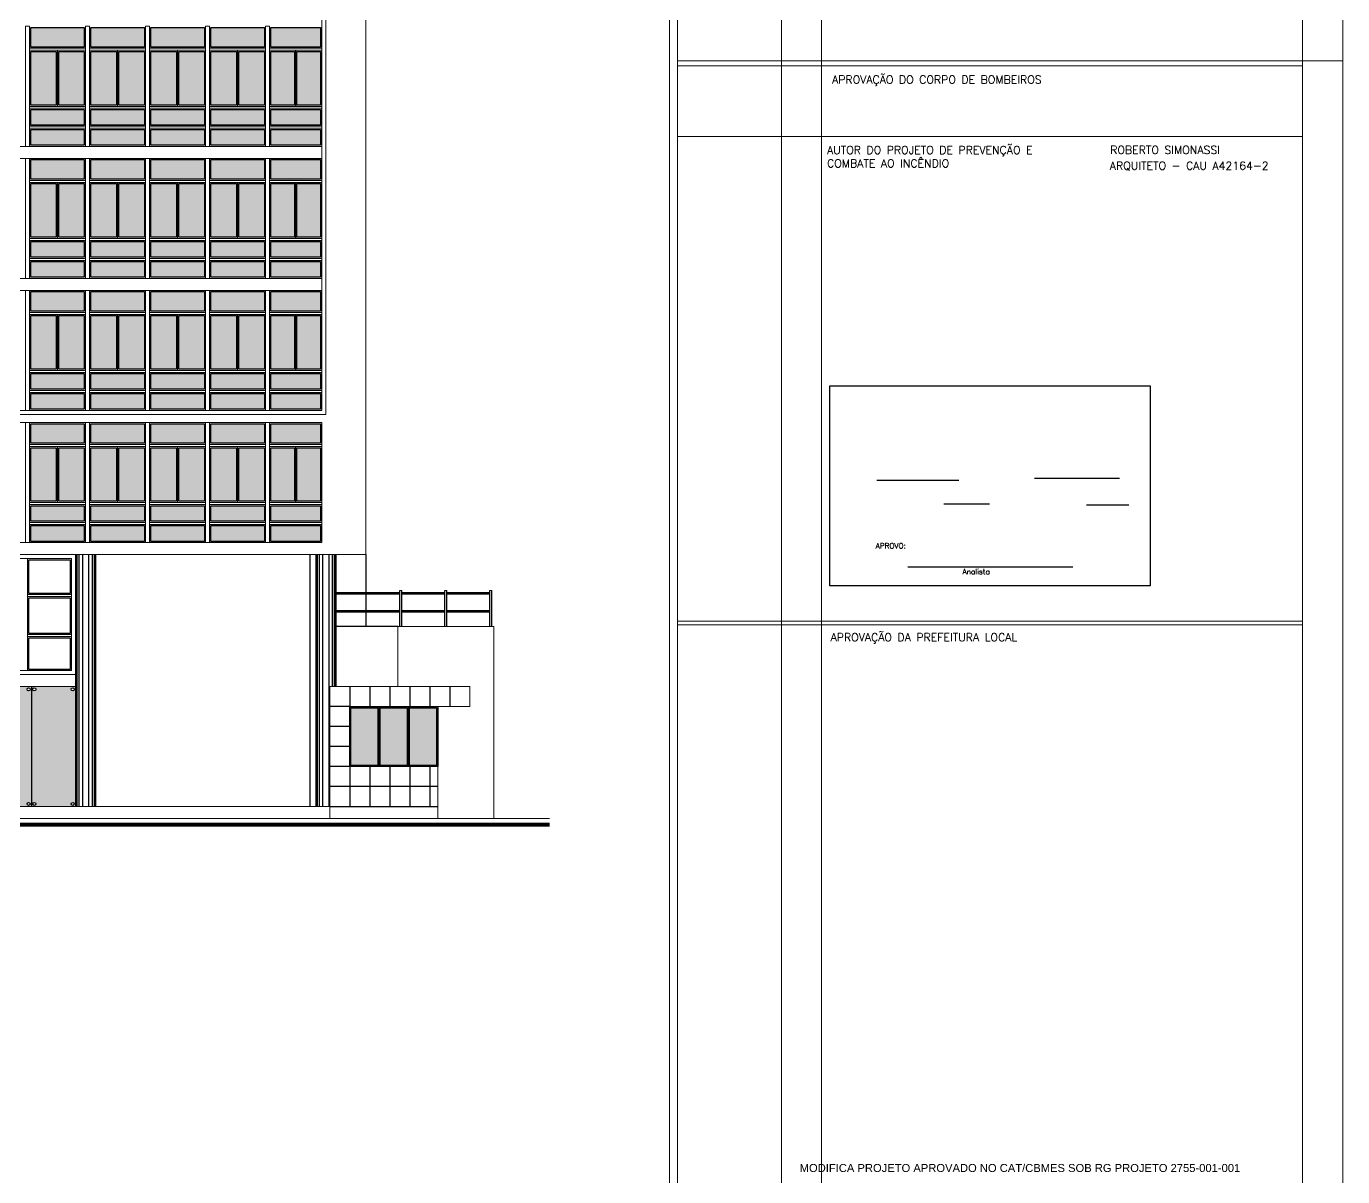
# Model space of a CAD drawing. Header units: millimetres. Extents: x 521 to 1055, y 261 to 520.
# Drawn here: x 884.47 to 917.36, y 289.44 to 318.18 of the extents above; entities that cross this region are included whole.
import ezdxf

# ---------------------------------------------------------------- set-up
doc = ezdxf.new("R2010")
doc.units = ezdxf.units.MM
doc.linetypes.add('CONTINU', pattern=[0])
doc.layers.add('0.1', color=8, linetype='Continuous', lineweight=13)
doc.layers.add('ppci', color=8, linetype='Continuous')
doc.styles.add('ROMANS', font='romans')
doc.styles.add('STYLE1', font='sanss___.ttf')
doc.styles.add('tEXTO', font='romans.shx', dxfattribs={"height": 1})

msp = doc.modelspace()

# ---------------------------------------------------------------- hatches: boundary and pattern name
at = {"layer": '0.1', "linetype": 'CONTINU', "lineweight": -2}
h = msp.add_hatch(color=9, dxfattribs=at)
h.paths.add_polyline_path([(885.91903, 318.15219), (884.57903, 318.15219), (884.57903, 317.6623), (885.91903, 317.6623)])
h.paths.add_polyline_path([(887.41903, 318.15219), (886.07903, 318.15219), (886.07903, 317.6623), (887.41903, 317.6623)])
h.paths.add_polyline_path([(888.91903, 318.15219), (887.57903, 318.15219), (887.57903, 317.6623), (888.91903, 317.6623)])
h.paths.add_polyline_path([(890.41903, 318.15219), (889.07903, 318.15219), (889.07903, 317.6623), (890.41903, 317.6623)])
h.paths.add_polyline_path([(891.81903, 318.15219), (890.57903, 318.15219), (890.57903, 317.6623), (891.81903, 317.6623)])
h.paths.add_polyline_path([(891.81903, 317.55238), (891.22903, 317.55238), (891.22903, 316.21219), (891.81903, 316.21219)])
h.paths.add_polyline_path([(891.16903, 317.55238), (890.57903, 317.55238), (890.57903, 316.21219), (891.16903, 316.21219)])
h.paths.add_polyline_path([(890.41903, 317.55238), (889.77903, 317.55238), (889.77903, 316.21219), (890.41903, 316.21219)])
h.paths.add_polyline_path([(889.71903, 317.55238), (889.07903, 317.55238), (889.07903, 316.21219), (889.71903, 316.21219)])
h.paths.add_polyline_path([(888.91903, 317.55238), (888.27903, 317.55238), (888.27903, 316.21219), (888.91903, 316.21219)])
h.paths.add_polyline_path([(888.21903, 317.55238), (887.57903, 317.55238), (887.57903, 316.21219), (888.21903, 316.21219)])
h.paths.add_polyline_path([(887.41903, 317.55238), (886.77903, 317.55238), (886.77903, 316.21219), (887.41903, 316.21219)])
h.paths.add_polyline_path([(886.71903, 317.55238), (886.07903, 317.55238), (886.07903, 316.21219), (886.71903, 316.21219)])
h.paths.add_polyline_path([(885.91903, 317.55238), (885.27903, 317.55238), (885.27903, 316.21219), (885.91903, 316.21219)])
h.paths.add_polyline_path([(885.21903, 317.55238), (884.57903, 317.55238), (884.57903, 316.21219), (885.21903, 316.21219)])
h.paths.add_polyline_path([(885.91903, 316.10277), (884.57903, 316.10277), (884.57903, 315.71414), (885.91903, 315.71414)])
h.paths.add_polyline_path([(885.91903, 315.60414), (884.57903, 315.60414), (884.57903, 315.21219), (885.91903, 315.21219)])
h.paths.add_polyline_path([(887.41903, 315.60414), (886.07903, 315.60414), (886.07903, 315.21219), (887.41903, 315.21219)])
h.paths.add_polyline_path([(887.41903, 316.10277), (886.07903, 316.10277), (886.07903, 315.71414), (887.41903, 315.71414)])
h.paths.add_polyline_path([(888.91903, 316.10277), (887.57903, 316.10277), (887.57903, 315.71414), (888.91903, 315.71414)])
h.paths.add_polyline_path([(888.91903, 315.60414), (887.57903, 315.60414), (887.57903, 315.21219), (888.91903, 315.21219)])
h.paths.add_polyline_path([(890.41903, 315.60414), (889.07903, 315.60414), (889.07903, 315.21219), (890.41903, 315.21219)])
h.paths.add_polyline_path([(890.41903, 316.10277), (889.07903, 316.10277), (889.07903, 315.71414), (890.41903, 315.71414)])
h.paths.add_polyline_path([(891.81903, 316.10277), (890.57903, 316.10277), (890.57903, 315.71414), (891.81903, 315.71414)])
h.paths.add_polyline_path([(891.81903, 315.60414), (890.57903, 315.60414), (890.57903, 315.21219), (891.81903, 315.21219)])
h = msp.add_hatch(color=9, dxfattribs=at)
h.paths.add_polyline_path([(885.91903, 314.85219), (884.57903, 314.85219), (884.57903, 314.3623), (885.91903, 314.3623)])
h.paths.add_polyline_path([(887.41903, 314.85219), (886.07903, 314.85219), (886.07903, 314.3623), (887.41903, 314.3623)])
h.paths.add_polyline_path([(888.91903, 314.85219), (887.57903, 314.85219), (887.57903, 314.3623), (888.91903, 314.3623)])
h.paths.add_polyline_path([(890.41903, 314.85219), (889.07903, 314.85219), (889.07903, 314.3623), (890.41903, 314.3623)])
h.paths.add_polyline_path([(891.81903, 314.85219), (890.57903, 314.85219), (890.57903, 314.3623), (891.81903, 314.3623)])
h.paths.add_polyline_path([(891.81903, 314.25238), (891.22903, 314.25238), (891.22903, 312.91219), (891.81903, 312.91219)])
h.paths.add_polyline_path([(891.16903, 314.25238), (890.57903, 314.25238), (890.57903, 312.91219), (891.16903, 312.91219)])
h.paths.add_polyline_path([(890.41903, 314.25238), (889.77903, 314.25238), (889.77903, 312.91219), (890.41903, 312.91219)])
h.paths.add_polyline_path([(889.71903, 314.25238), (889.07903, 314.25238), (889.07903, 312.91219), (889.71903, 312.91219)])
h.paths.add_polyline_path([(888.91903, 314.25238), (888.27903, 314.25238), (888.27903, 312.91219), (888.91903, 312.91219)])
h.paths.add_polyline_path([(888.21903, 314.25238), (887.57903, 314.25238), (887.57903, 312.91219), (888.21903, 312.91219)])
h.paths.add_polyline_path([(887.41903, 314.25238), (886.77903, 314.25238), (886.77903, 312.91219), (887.41903, 312.91219)])
h.paths.add_polyline_path([(886.71903, 314.25238), (886.07903, 314.25238), (886.07903, 312.91219), (886.71903, 312.91219)])
h.paths.add_polyline_path([(885.91903, 314.25238), (885.27903, 314.25238), (885.27903, 312.91219), (885.91903, 312.91219)])
h.paths.add_polyline_path([(885.21903, 314.25238), (884.57903, 314.25238), (884.57903, 312.91219), (885.21903, 312.91219)])
h.paths.add_polyline_path([(885.91903, 312.80277), (884.57903, 312.80277), (884.57903, 312.41414), (885.91903, 312.41414)])
h.paths.add_polyline_path([(885.91903, 312.30414), (884.57903, 312.30414), (884.57903, 311.91219), (885.91903, 311.91219)])
h.paths.add_polyline_path([(887.41903, 312.30414), (886.07903, 312.30414), (886.07903, 311.91219), (887.41903, 311.91219)])
h.paths.add_polyline_path([(887.41903, 312.80277), (886.07903, 312.80277), (886.07903, 312.41414), (887.41903, 312.41414)])
h.paths.add_polyline_path([(888.91903, 312.80277), (887.57903, 312.80277), (887.57903, 312.41414), (888.91903, 312.41414)])
h.paths.add_polyline_path([(888.91903, 312.30414), (887.57903, 312.30414), (887.57903, 311.91219), (888.91903, 311.91219)])
h.paths.add_polyline_path([(890.41903, 312.30414), (889.07903, 312.30414), (889.07903, 311.91219), (890.41903, 311.91219)])
h.paths.add_polyline_path([(890.41903, 312.80277), (889.07903, 312.80277), (889.07903, 312.41414), (890.41903, 312.41414)])
h.paths.add_polyline_path([(891.81903, 312.80277), (890.57903, 312.80277), (890.57903, 312.41414), (891.81903, 312.41414)])
h.paths.add_polyline_path([(891.81903, 312.30414), (890.57903, 312.30414), (890.57903, 311.91219), (891.81903, 311.91219)])
h = msp.add_hatch(color=9, dxfattribs=at)
h.paths.add_polyline_path([(885.91903, 311.55219), (884.57903, 311.55219), (884.57903, 311.0623), (885.91903, 311.0623)])
h.paths.add_polyline_path([(887.41903, 311.55219), (886.07903, 311.55219), (886.07903, 311.0623), (887.41903, 311.0623)])
h.paths.add_polyline_path([(888.91903, 311.55219), (887.57903, 311.55219), (887.57903, 311.0623), (888.91903, 311.0623)])
h.paths.add_polyline_path([(890.41903, 311.55219), (889.07903, 311.55219), (889.07903, 311.0623), (890.41903, 311.0623)])
h.paths.add_polyline_path([(891.81903, 311.55219), (890.57903, 311.55219), (890.57903, 311.0623), (891.81903, 311.0623)])
h.paths.add_polyline_path([(891.81903, 310.95238), (891.22903, 310.95238), (891.22903, 309.61219), (891.81903, 309.61219)])
h.paths.add_polyline_path([(891.16903, 310.95238), (890.57903, 310.95238), (890.57903, 309.61219), (891.16903, 309.61219)])
h.paths.add_polyline_path([(890.41903, 310.95238), (889.77903, 310.95238), (889.77903, 309.61219), (890.41903, 309.61219)])
h.paths.add_polyline_path([(889.71903, 310.95238), (889.07903, 310.95238), (889.07903, 309.61219), (889.71903, 309.61219)])
h.paths.add_polyline_path([(888.91903, 310.95238), (888.27903, 310.95238), (888.27903, 309.61219), (888.91903, 309.61219)])
h.paths.add_polyline_path([(888.21903, 310.95238), (887.57903, 310.95238), (887.57903, 309.61219), (888.21903, 309.61219)])
h.paths.add_polyline_path([(887.41903, 310.95238), (886.77903, 310.95238), (886.77903, 309.61219), (887.41903, 309.61219)])
h.paths.add_polyline_path([(886.71903, 310.95238), (886.07903, 310.95238), (886.07903, 309.61219), (886.71903, 309.61219)])
h.paths.add_polyline_path([(885.91903, 310.95238), (885.27903, 310.95238), (885.27903, 309.61219), (885.91903, 309.61219)])
h.paths.add_polyline_path([(885.21903, 310.95238), (884.57903, 310.95238), (884.57903, 309.61219), (885.21903, 309.61219)])
h.paths.add_polyline_path([(885.91903, 309.50277), (884.57903, 309.50277), (884.57903, 309.11414), (885.91903, 309.11414)])
h.paths.add_polyline_path([(885.91903, 309.00414), (884.57903, 309.00414), (884.57903, 308.61219), (885.91903, 308.61219)])
h.paths.add_polyline_path([(887.41903, 309.00414), (886.07903, 309.00414), (886.07903, 308.61219), (887.41903, 308.61219)])
h.paths.add_polyline_path([(887.41903, 309.50277), (886.07903, 309.50277), (886.07903, 309.11414), (887.41903, 309.11414)])
h.paths.add_polyline_path([(888.91903, 309.50277), (887.57903, 309.50277), (887.57903, 309.11414), (888.91903, 309.11414)])
h.paths.add_polyline_path([(888.91903, 309.00414), (887.57903, 309.00414), (887.57903, 308.61219), (888.91903, 308.61219)])
h.paths.add_polyline_path([(890.41903, 309.00414), (889.07903, 309.00414), (889.07903, 308.61219), (890.41903, 308.61219)])
h.paths.add_polyline_path([(890.41903, 309.50277), (889.07903, 309.50277), (889.07903, 309.11414), (890.41903, 309.11414)])
h.paths.add_polyline_path([(891.81903, 309.50277), (890.57903, 309.50277), (890.57903, 309.11414), (891.81903, 309.11414)])
h.paths.add_polyline_path([(891.81903, 309.00414), (890.57903, 309.00414), (890.57903, 308.61219), (891.81903, 308.61219)])
h = msp.add_hatch(color=9, dxfattribs=at)
h.paths.add_polyline_path([(885.91903, 308.25219), (884.57903, 308.25219), (884.57903, 307.7623), (885.91903, 307.7623)])
h.paths.add_polyline_path([(887.41903, 308.25219), (886.07903, 308.25219), (886.07903, 307.7623), (887.41903, 307.7623)])
h.paths.add_polyline_path([(888.91903, 308.25219), (887.57903, 308.25219), (887.57903, 307.7623), (888.91903, 307.7623)])
h.paths.add_polyline_path([(890.41903, 308.25219), (889.07903, 308.25219), (889.07903, 307.7623), (890.41903, 307.7623)])
h.paths.add_polyline_path([(891.81903, 308.25219), (890.57903, 308.25219), (890.57903, 307.7623), (891.81903, 307.7623)])
h.paths.add_polyline_path([(891.81903, 307.65238), (891.22903, 307.65238), (891.22903, 306.31219), (891.81903, 306.31219)])
h.paths.add_polyline_path([(891.16903, 307.65238), (890.57903, 307.65238), (890.57903, 306.31219), (891.16903, 306.31219)])
h.paths.add_polyline_path([(890.41903, 307.65238), (889.77903, 307.65238), (889.77903, 306.31219), (890.41903, 306.31219)])
h.paths.add_polyline_path([(889.71903, 307.65238), (889.07903, 307.65238), (889.07903, 306.31219), (889.71903, 306.31219)])
h.paths.add_polyline_path([(888.91903, 307.65238), (888.27903, 307.65238), (888.27903, 306.31219), (888.91903, 306.31219)])
h.paths.add_polyline_path([(888.21903, 307.65238), (887.57903, 307.65238), (887.57903, 306.31219), (888.21903, 306.31219)])
h.paths.add_polyline_path([(887.41903, 307.65238), (886.77903, 307.65238), (886.77903, 306.31219), (887.41903, 306.31219)])
h.paths.add_polyline_path([(886.71903, 307.65238), (886.07903, 307.65238), (886.07903, 306.31219), (886.71903, 306.31219)])
h.paths.add_polyline_path([(885.91903, 307.65238), (885.27903, 307.65238), (885.27903, 306.31219), (885.91903, 306.31219)])
h.paths.add_polyline_path([(885.21903, 307.65238), (884.57903, 307.65238), (884.57903, 306.31219), (885.21903, 306.31219)])
h.paths.add_polyline_path([(885.91903, 306.20277), (884.57903, 306.20277), (884.57903, 305.81414), (885.91903, 305.81414)])
h.paths.add_polyline_path([(885.91903, 305.70414), (884.57903, 305.70414), (884.57903, 305.31219), (885.91903, 305.31219)])
h.paths.add_polyline_path([(887.41903, 305.70414), (886.07903, 305.70414), (886.07903, 305.31219), (887.41903, 305.31219)])
h.paths.add_polyline_path([(887.41903, 306.20277), (886.07903, 306.20277), (886.07903, 305.81414), (887.41903, 305.81414)])
h.paths.add_polyline_path([(888.91903, 306.20277), (887.57903, 306.20277), (887.57903, 305.81414), (888.91903, 305.81414)])
h.paths.add_polyline_path([(888.91903, 305.70414), (887.57903, 305.70414), (887.57903, 305.31219), (888.91903, 305.31219)])
h.paths.add_polyline_path([(890.41903, 305.70414), (889.07903, 305.70414), (889.07903, 305.31219), (890.41903, 305.31219)])
h.paths.add_polyline_path([(890.41903, 306.20277), (889.07903, 306.20277), (889.07903, 305.81414), (890.41903, 305.81414)])
h.paths.add_polyline_path([(891.81903, 306.20277), (890.57903, 306.20277), (890.57903, 305.81414), (891.81903, 305.81414)])
h.paths.add_polyline_path([(891.81903, 305.70414), (890.57903, 305.70414), (890.57903, 305.31219), (891.81903, 305.31219)])
h = msp.add_hatch(color=9, dxfattribs=at)
h.paths.add_polyline_path([(869.29908, 301.68219), (868.19908, 301.68219), (868.19908, 301.08219), (869.29908, 301.08219)])
h.paths.add_polyline_path([(869.19138, 301.61478, -1), (869.26546, 301.61478, -1)], flags=16)
h.paths.add_polyline_path([(869.26546, 301.15404, -1), (869.19138, 301.15404, -1)], flags=16)
h.paths.add_polyline_path([(868.23269, 301.61478, -1), (868.30678, 301.61478, -1)], flags=16)
h.paths.add_polyline_path([(868.30678, 301.15404, -1), (868.23269, 301.15404, -1)], flags=16)
h.paths.add_polyline_path([(869.29908, 301.08219), (868.19908, 301.08219), (868.19908, 298.68219), (869.29908, 298.68219)])
h.paths.add_polyline_path([(870.39908, 301.68219), (869.29908, 301.68219), (869.29908, 301.08219), (869.29908, 298.68219), (870.39908, 298.68219)])
h.paths.add_polyline_path([(870.29138, 301.61478, -1), (870.36546, 301.61478, -1)], flags=16)
h.paths.add_polyline_path([(869.33269, 301.61478, -1), (869.40678, 301.61478, -1)], flags=16)
h.paths.add_polyline_path([(870.36546, 298.74959, -1), (870.29138, 298.74959, -1)], flags=16)
h.paths.add_polyline_path([(869.40678, 298.74959, -1), (869.33269, 298.74959, -1)], flags=16)
h.paths.add_polyline_path([(871.49908, 301.68219), (870.39908, 301.68219), (870.39908, 298.68219), (871.49908, 298.68219)])
h.paths.add_polyline_path([(870.43269, 301.61478, -1), (870.50678, 301.61478, -1)], flags=16)
h.paths.add_polyline_path([(871.39138, 301.61478, -1), (871.46546, 301.61478, -1)], flags=16)
h.paths.add_polyline_path([(870.50678, 298.74959, -1), (870.43269, 298.74959, -1)], flags=16)
h.paths.add_polyline_path([(871.46546, 298.74959, -1), (871.39138, 298.74959, -1)], flags=16)
h.paths.add_polyline_path([(872.59908, 301.68219), (871.49908, 301.68219), (871.49908, 298.68219), (872.59908, 298.68219)])
h.paths.add_polyline_path([(871.53269, 301.61478, -1), (871.60678, 301.61478, -1)], flags=16)
h.paths.add_polyline_path([(872.49138, 301.61478, -1), (872.56546, 301.61478, -1)], flags=16)
h.paths.add_polyline_path([(871.60678, 298.74959, -1), (871.53269, 298.74959, -1)], flags=16)
h.paths.add_polyline_path([(872.56546, 298.74959, -1), (872.49138, 298.74959, -1)], flags=16)
h.paths.add_polyline_path([(873.69908, 301.68219), (872.59908, 301.68219), (872.59908, 298.68219), (873.69908, 298.68219)])
h.paths.add_polyline_path([(872.63269, 301.61478, -1), (872.70678, 301.61478, -1)], flags=16)
h.paths.add_polyline_path([(873.60262, 301.61478, -1), (873.6767, 301.61478, -1)], flags=16)
h.paths.add_polyline_path([(872.70678, 298.74959, -1), (872.63269, 298.74959, -1)], flags=16)
h.paths.add_polyline_path([(873.6767, 298.74959, -1), (873.60262, 298.74959, -1)], flags=16)
h.paths.add_polyline_path([(875.29908, 301.68219), (874.19908, 301.68219), (874.19908, 298.68219), (875.29908, 298.68219)])
h.paths.add_polyline_path([(875.19138, 301.61478, -1), (875.26546, 301.61478, -1)], flags=16)
h.paths.add_polyline_path([(874.23269, 301.61478, -1), (874.30678, 301.61478, -1)], flags=16)
h.paths.add_polyline_path([(875.26546, 298.74959, -1), (875.19138, 298.74959, -1)], flags=16)
h.paths.add_polyline_path([(874.30678, 298.74959, -1), (874.23269, 298.74959, -1)], flags=16)
h.paths.add_polyline_path([(876.39908, 301.68219), (875.29908, 301.68219), (875.29908, 298.68219), (876.39908, 298.68219)])
h.paths.add_polyline_path([(875.33269, 301.61478, -1), (875.40678, 301.61478, -1)], flags=16)
h.paths.add_polyline_path([(876.29138, 301.61478, -1), (876.36546, 301.61478, -1)], flags=16)
h.paths.add_polyline_path([(875.40678, 298.74959, -1), (875.33269, 298.74959, -1)], flags=16)
h.paths.add_polyline_path([(876.36546, 298.74959, -1), (876.29138, 298.74959, -1)], flags=16)
h.paths.add_polyline_path([(877.49908, 301.68219), (876.39908, 301.68219), (876.39908, 298.68219), (877.49908, 298.68219)])
h.paths.add_polyline_path([(877.39138, 301.61478, -1), (877.46546, 301.61478, -1)], flags=16)
h.paths.add_polyline_path([(876.43269, 301.61478, -1), (876.50678, 301.61478, -1)], flags=16)
h.paths.add_polyline_path([(877.46546, 298.74959, -1), (877.39138, 298.74959, -1)], flags=16)
h.paths.add_polyline_path([(876.50678, 298.74959, -1), (876.43269, 298.74959, -1)], flags=16)
h.paths.add_polyline_path([(878.59908, 301.68219), (877.49908, 301.68219), (877.49908, 298.68219), (878.59908, 298.68219)])
h.paths.add_polyline_path([(877.53269, 301.61478, -1), (877.60678, 301.61478, -1)], flags=16)
h.paths.add_polyline_path([(878.49138, 301.61478, -1), (878.56546, 301.61478, -1)], flags=16)
h.paths.add_polyline_path([(877.60678, 298.74959, -1), (877.53269, 298.74959, -1)], flags=16)
h.paths.add_polyline_path([(878.56546, 298.74959, -1), (878.49138, 298.74959, -1)], flags=16)
h.paths.add_polyline_path([(879.69908, 301.68219), (878.59908, 301.68219), (878.59908, 298.68219), (879.69908, 298.68219)])
h.paths.add_polyline_path([(878.63269, 301.61478, -1), (878.70678, 301.61478, -1)], flags=16)
h.paths.add_polyline_path([(879.60262, 301.61478, -1), (879.6767, 301.61478, -1)], flags=16)
h.paths.add_polyline_path([(878.70678, 298.74959, -1), (878.63269, 298.74959, -1)], flags=16)
h.paths.add_polyline_path([(879.6767, 298.74959, -1), (879.60262, 298.74959, -1)], flags=16)
h.paths.add_polyline_path([(881.29908, 301.68219), (880.19908, 301.68219), (880.19908, 298.68219), (881.29908, 298.68219)])
h.paths.add_polyline_path([(881.19138, 301.61478, -1), (881.26546, 301.61478, -1)], flags=16)
h.paths.add_polyline_path([(880.23269, 301.61478, -1), (880.30678, 301.61478, -1)], flags=16)
h.paths.add_polyline_path([(881.26546, 298.74959, -1), (881.19138, 298.74959, -1)], flags=16)
h.paths.add_polyline_path([(880.30678, 298.74959, -1), (880.23269, 298.74959, -1)], flags=16)
h.paths.add_polyline_path([(882.39908, 301.68219), (881.29908, 301.68219), (881.29908, 298.68219), (882.39908, 298.68219)])
h.paths.add_polyline_path([(881.33269, 301.61478, -1), (881.40678, 301.61478, -1)], flags=16)
h.paths.add_polyline_path([(882.29138, 301.61478, -1), (882.36546, 301.61478, -1)], flags=16)
h.paths.add_polyline_path([(881.40678, 298.74959, -1), (881.33269, 298.74959, -1)], flags=16)
h.paths.add_polyline_path([(882.36546, 298.74959, -1), (882.29138, 298.74959, -1)], flags=16)
h.paths.add_polyline_path([(883.49908, 301.68219), (882.39908, 301.68219), (882.39908, 301.08219), (883.49908, 301.08219)])
h.paths.add_polyline_path([(882.50678, 301.15404, -1), (882.43269, 301.15404, -1)], flags=16)
h.paths.add_polyline_path([(882.43269, 301.61478, -1), (882.50678, 301.61478, -1)], flags=16)
h.paths.add_polyline_path([(883.46546, 301.15404, -1), (883.39138, 301.15404, -1)], flags=16)
h.paths.add_polyline_path([(883.39138, 301.61478, -1), (883.46546, 301.61478, -1)], flags=16)
h.paths.add_polyline_path([(883.49908, 301.08219), (882.39908, 301.08219), (882.39908, 298.68219), (883.49908, 298.68219)])
h.paths.add_polyline_path([(884.59908, 301.68219), (883.49908, 301.68219), (883.49908, 301.08219), (883.49908, 298.68219), (884.59908, 298.68219)])
h.paths.add_polyline_path([(884.49138, 301.61478, -1), (884.56546, 301.61478, -1)], flags=16)
h.paths.add_polyline_path([(883.53269, 301.61478, -1), (883.60678, 301.61478, -1)], flags=16)
h.paths.add_polyline_path([(884.56546, 298.74959, -1), (884.49138, 298.74959, -1)], flags=16)
h.paths.add_polyline_path([(883.60678, 298.74959, -1), (883.53269, 298.74959, -1)], flags=16)
h.paths.add_polyline_path([(885.69908, 301.68219), (884.59908, 301.68219), (884.59908, 298.68219), (885.69908, 298.68219)])
h.paths.add_polyline_path([(884.63269, 301.61478, -1), (884.70678, 301.61478, -1)], flags=16)
h.paths.add_polyline_path([(885.59138, 301.61478, -1), (885.66546, 301.61478, -1)], flags=16)
h.paths.add_polyline_path([(884.70678, 298.74959, -1), (884.63269, 298.74959, -1)], flags=16)
h.paths.add_polyline_path([(885.66546, 298.74959, -1), (885.59138, 298.74959, -1)], flags=16)
h = msp.add_hatch(color=9, dxfattribs=at)
h.paths.add_polyline_path([(893.25233, 301.15219), (892.57903, 301.15219), (892.57903, 299.71219), (893.25233, 299.71219)])
h.paths.add_polyline_path([(893.98563, 301.15219), (893.31233, 301.15219), (893.31233, 299.71219), (893.98563, 299.71219)])
h.paths.add_polyline_path([(894.71893, 301.15219), (894.04563, 301.15219), (894.04563, 299.71219), (894.71893, 299.71219)])

# ---------------------------------------------------------------- linework, layer by layer
at = {"layer": '0.1', "color": 8}
for p, q in [((900.73668, 345.32093), (900.73668, 261.32093)), ((903.33668, 344.32093), (903.33668, 268.32093)), ((904.33668, 344.32093), (904.33668, 268.32093)), ((891.84903, 331.58219), (891.84903, 308.58219)), ((891.94903, 331.68219), (891.94903, 308.48219)), ((900.73668, 317.32093), (916.35668, 317.32093)), ((900.73668, 317.19331), (916.35668, 317.19331)), ((916.35668, 317.32093), (917.35668, 317.32093)), ((916.35668, 317.32093), (917.35668, 317.32093)), ((900.73668, 315.43093), (916.35668, 315.43093)), ((891.84903, 315.18219), (844.04903, 315.18219)), ((891.84903, 314.88219), (844.04903, 314.88219)), ((891.84903, 311.88219), (844.04903, 311.88219)), ((891.84903, 311.58219), (844.04903, 311.58219)), ((891.94903, 308.48219), (843.94903, 308.48219)), ((891.84903, 308.58219), (844.04903, 308.58219)), ((891.84903, 308.28219), (844.04903, 308.28219)), ((891.84903, 308.28219), (891.84903, 305.28219)), ((891.84903, 305.28219), (863.54903, 305.28219)), ((885.59908, 304.88219), (880.29908, 304.88219)), ((884.49908, 304.88219), (884.49908, 302.08219)), ((885.59908, 304.88219), (885.59908, 302.08219)), ((885.59908, 303.98219), (884.49908, 303.98219)), ((885.59908, 303.93219), (884.49908, 303.93219)), ((893.79903, 304.08219), (893.84903, 304.08219)), ((894.92403, 304.08219), (894.97403, 304.08219)), ((896.09903, 304.08219), (896.04903, 304.08219)), ((900.73668, 303.32093), (916.35668, 303.32093)), ((900.73668, 303.2295), (916.35668, 303.2295)), ((885.59908, 302.98219), (884.49908, 302.98219)), ((885.59908, 302.93219), (884.49908, 302.93219)), ((896.14903, 303.18219), (893.74903, 303.18219)), ((893.74903, 303.18219), (893.74903, 301.68219)), ((896.14903, 298.38219), (896.14903, 303.18219)), ((885.69908, 301.98219), (880.19908, 301.98219)), ((885.59908, 302.08219), (880.29908, 302.08219)), ((885.69908, 301.68219), (880.19908, 301.68219))]:
    msp.add_line(p, q, dxfattribs=at)
at = {"layer": '0.1', "color": 254}
for p, q in [((892.94903, 332.88219), (892.94903, 304.98219)), ((892.94903, 304.98219), (863.54903, 304.98219))]:
    msp.add_line(p, q, dxfattribs=at)
at = {"layer": '0.1', "color": 8, "linetype": 'CONTINU'}
for p, q in [((885.94903, 317.6323), (884.54903, 317.6323)), ((885.94903, 317.58238), (884.54903, 317.58238)), ((885.24903, 317.58238), (885.24903, 316.18219)), ((887.44903, 317.6323), (886.04903, 317.6323)), ((887.44903, 317.58238), (886.04903, 317.58238)), ((886.74903, 317.58238), (886.74903, 316.18219)), ((888.94903, 317.6323), (887.54903, 317.6323)), ((888.94903, 317.58238), (887.54903, 317.58238)), ((888.24903, 317.58238), (888.24903, 316.18219)), ((890.44903, 317.6323), (889.04903, 317.6323)), ((890.44903, 317.58238), (889.04903, 317.58238)), ((889.74903, 317.58238), (889.74903, 316.18219)), ((891.84903, 317.6323), (890.54903, 317.6323)), ((891.84903, 317.58238), (890.54903, 317.58238)), ((885.94903, 316.18219), (884.54903, 316.18219)), ((885.94903, 316.13277), (884.54903, 316.13277)), ((887.44903, 316.18219), (886.04903, 316.18219)), ((887.44903, 316.13277), (886.04903, 316.13277)), ((888.94903, 316.18219), (887.54903, 316.18219)), ((888.94903, 316.13277), (887.54903, 316.13277)), ((890.44903, 316.18219), (889.04903, 316.18219)), ((890.44903, 316.13277), (889.04903, 316.13277)), ((891.84903, 316.18219), (890.54903, 316.18219)), ((891.84903, 316.13277), (890.54903, 316.13277)), ((885.94903, 315.68414), (884.54903, 315.68414)), ((885.94903, 315.63414), (884.54903, 315.63414)), ((887.44903, 315.68414), (886.04903, 315.68414)), ((887.44903, 315.63414), (886.04903, 315.63414)), ((888.94903, 315.68414), (887.54903, 315.68414)), ((888.94903, 315.63414), (887.54903, 315.63414)), ((890.44903, 315.68414), (889.04903, 315.68414)), ((890.44903, 315.63414), (889.04903, 315.63414)), ((891.84903, 315.68414), (890.54903, 315.68414)), ((891.84903, 315.63414), (890.54903, 315.63414)), ((885.94903, 314.3323), (884.54903, 314.3323)), ((885.94903, 314.28238), (884.54903, 314.28238)), ((885.24903, 314.28238), (885.24903, 312.88219)), ((887.44903, 314.3323), (886.04903, 314.3323)), ((887.44903, 314.28238), (886.04903, 314.28238)), ((886.74903, 314.28238), (886.74903, 312.88219)), ((888.94903, 314.3323), (887.54903, 314.3323)), ((888.94903, 314.28238), (887.54903, 314.28238)), ((888.24903, 314.28238), (888.24903, 312.88219)), ((890.44903, 314.3323), (889.04903, 314.3323)), ((890.44903, 314.28238), (889.04903, 314.28238)), ((889.74903, 314.28238), (889.74903, 312.88219)), ((891.84903, 314.3323), (890.54903, 314.3323)), ((891.84903, 314.28238), (890.54903, 314.28238)), ((885.94903, 312.88219), (884.54903, 312.88219)), ((885.94903, 312.83277), (884.54903, 312.83277)), ((887.44903, 312.88219), (886.04903, 312.88219)), ((887.44903, 312.83277), (886.04903, 312.83277)), ((888.94903, 312.88219), (887.54903, 312.88219)), ((888.94903, 312.83277), (887.54903, 312.83277)), ((890.44903, 312.88219), (889.04903, 312.88219)), ((890.44903, 312.83277), (889.04903, 312.83277)), ((891.84903, 312.88219), (890.54903, 312.88219)), ((891.84903, 312.83277), (890.54903, 312.83277)), ((885.94903, 312.38414), (884.54903, 312.38414)), ((885.94903, 312.33414), (884.54903, 312.33414)), ((887.44903, 312.38414), (886.04903, 312.38414)), ((887.44903, 312.33414), (886.04903, 312.33414)), ((888.94903, 312.38414), (887.54903, 312.38414)), ((888.94903, 312.33414), (887.54903, 312.33414)), ((890.44903, 312.38414), (889.04903, 312.38414)), ((890.44903, 312.33414), (889.04903, 312.33414)), ((891.84903, 312.38414), (890.54903, 312.38414)), ((891.84903, 312.33414), (890.54903, 312.33414)), ((885.94903, 311.0323), (884.54903, 311.0323)), ((885.94903, 310.98238), (884.54903, 310.98238)), ((885.24903, 310.98238), (885.24903, 309.58219)), ((887.44903, 311.0323), (886.04903, 311.0323)), ((887.44903, 310.98238), (886.04903, 310.98238)), ((886.74903, 310.98238), (886.74903, 309.58219)), ((888.94903, 311.0323), (887.54903, 311.0323)), ((888.94903, 310.98238), (887.54903, 310.98238)), ((888.24903, 310.98238), (888.24903, 309.58219)), ((890.44903, 311.0323), (889.04903, 311.0323)), ((890.44903, 310.98238), (889.04903, 310.98238)), ((889.74903, 310.98238), (889.74903, 309.58219)), ((891.84903, 311.0323), (890.54903, 311.0323)), ((891.84903, 310.98238), (890.54903, 310.98238)), ((885.94903, 309.58219), (884.54903, 309.58219)), ((885.94903, 309.53277), (884.54903, 309.53277)), ((887.44903, 309.58219), (886.04903, 309.58219)), ((887.44903, 309.53277), (886.04903, 309.53277)), ((888.94903, 309.58219), (887.54903, 309.58219)), ((888.94903, 309.53277), (887.54903, 309.53277)), ((890.44903, 309.58219), (889.04903, 309.58219)), ((890.44903, 309.53277), (889.04903, 309.53277)), ((891.84903, 309.58219), (890.54903, 309.58219)), ((891.84903, 309.53277), (890.54903, 309.53277)), ((885.94903, 309.08414), (884.54903, 309.08414)), ((885.94903, 309.03414), (884.54903, 309.03414)), ((887.44903, 309.08414), (886.04903, 309.08414)), ((887.44903, 309.03414), (886.04903, 309.03414)), ((888.94903, 309.08414), (887.54903, 309.08414)), ((888.94903, 309.03414), (887.54903, 309.03414)), ((890.44903, 309.08414), (889.04903, 309.08414)), ((890.44903, 309.03414), (889.04903, 309.03414)), ((891.84903, 309.08414), (890.54903, 309.08414)), ((891.84903, 309.03414), (890.54903, 309.03414)), ((885.94903, 307.7323), (884.54903, 307.7323)), ((885.94903, 307.68238), (884.54903, 307.68238)), ((885.24903, 307.68238), (885.24903, 306.28219)), ((887.44903, 307.7323), (886.04903, 307.7323)), ((887.44903, 307.68238), (886.04903, 307.68238)), ((886.74903, 307.68238), (886.74903, 306.28219)), ((888.94903, 307.7323), (887.54903, 307.7323)), ((888.94903, 307.68238), (887.54903, 307.68238)), ((888.24903, 307.68238), (888.24903, 306.28219)), ((890.44903, 307.7323), (889.04903, 307.7323)), ((890.44903, 307.68238), (889.04903, 307.68238)), ((889.74903, 307.68238), (889.74903, 306.28219)), ((891.84903, 307.7323), (890.54903, 307.7323)), ((891.84903, 307.68238), (890.54903, 307.68238)), ((885.94903, 306.28219), (884.54903, 306.28219)), ((885.94903, 306.23277), (884.54903, 306.23277)), ((887.44903, 306.28219), (886.04903, 306.28219)), ((887.44903, 306.23277), (886.04903, 306.23277)), ((888.94903, 306.28219), (887.54903, 306.28219)), ((888.94903, 306.23277), (887.54903, 306.23277)), ((890.44903, 306.28219), (889.04903, 306.28219)), ((890.44903, 306.23277), (889.04903, 306.23277)), ((891.84903, 306.28219), (890.54903, 306.28219)), ((891.84903, 306.23277), (890.54903, 306.23277)), ((885.94903, 305.78414), (884.54903, 305.78414)), ((885.94903, 305.73414), (884.54903, 305.73414)), ((887.44903, 305.78414), (886.04903, 305.78414)), ((887.44903, 305.73414), (886.04903, 305.73414)), ((888.94903, 305.78414), (887.54903, 305.78414)), ((888.94903, 305.73414), (887.54903, 305.73414)), ((890.44903, 305.78414), (889.04903, 305.78414)), ((890.44903, 305.73414), (889.04903, 305.73414)), ((891.84903, 305.78414), (890.54903, 305.78414)), ((891.84903, 305.73414), (890.54903, 305.73414))]:
    msp.add_line(p, q, dxfattribs=at)
at = {"layer": '0.1', "color": 8, "linetype": 'CONTINU', "lineweight": -2}
for p, q in [((891.19903, 317.58238), (891.19903, 316.18219)), ((891.19903, 314.28238), (891.19903, 312.88219)), ((891.19903, 310.98238), (891.19903, 309.58219)), ((891.19903, 307.68238), (891.19903, 306.28219)), ((885.69908, 304.98219), (885.69908, 298.68219)), ((885.71032, 304.98219), (885.71032, 298.68219)), ((885.73467, 304.98219), (885.73467, 298.68219)), ((885.78524, 304.98219), (885.78524, 298.68219)), ((885.8714, 304.98219), (885.8714, 298.68219)), ((886.02675, 304.98219), (886.02675, 298.68219)), ((886.11292, 304.98219), (886.11292, 298.68219)), ((886.16349, 304.98219), (886.16349, 298.68219)), ((886.18784, 304.98219), (886.18784, 298.68219)), ((886.19908, 304.98219), (886.19908, 298.68219)), ((891.54903, 304.98219), (891.54903, 298.68219)), ((891.69903, 304.98219), (891.69903, 298.68219)), ((891.71027, 304.98219), (891.71027, 298.68219)), ((891.73462, 304.98219), (891.73462, 298.68219)), ((891.78519, 304.98219), (891.78519, 298.68219)), ((891.87136, 304.98219), (891.87136, 298.68219)), ((892.02671, 304.98219), (892.02671, 298.68219)), ((892.11287, 304.98219), (892.11287, 301.68219)), ((892.16344, 304.98219), (892.16344, 301.68219)), ((892.18779, 304.98219), (892.18779, 301.68219)), ((892.19903, 304.98219), (892.19903, 301.68219)), ((892.94903, 304.98219), (892.94903, 304.03219)), ((892.19903, 304.03219), (893.79903, 304.03219)), ((892.19903, 304.00219), (893.79903, 304.00219)), ((892.94903, 304.00219), (892.94903, 303.58219)), ((893.79903, 303.18219), (893.79903, 304.08219)), ((893.84903, 303.18219), (893.84903, 304.08219)), ((893.84903, 304.03219), (894.92403, 304.03219)), ((893.84903, 304.00219), (894.92403, 304.00219)), ((894.92403, 303.18219), (894.92403, 304.08219)), ((894.97403, 303.18219), (894.97403, 304.08219)), ((894.97403, 304.03219), (896.04903, 304.03219)), ((894.97403, 304.00219), (896.04903, 304.00219)), ((896.04903, 303.18219), (896.04903, 304.08219)), ((896.09903, 303.18219), (896.09903, 304.08219)), ((892.19903, 303.58219), (893.79903, 303.58219)), ((892.19903, 303.55219), (893.79903, 303.55219)), ((892.94903, 303.55219), (892.94903, 303.18219)), ((893.84903, 303.58219), (894.92403, 303.58219)), ((893.84903, 303.55219), (894.92403, 303.55219)), ((894.97403, 303.58219), (896.04903, 303.58219)), ((894.97403, 303.55219), (896.04903, 303.55219)), ((893.74903, 303.18219), (892.19903, 303.18219)), ((884.59908, 301.68219), (884.59908, 298.68219)), ((892.54903, 301.68219), (892.54903, 301.18219)), ((893.04903, 301.68219), (893.04903, 301.18219)), ((893.54903, 301.68219), (893.54903, 301.18219)), ((894.04903, 301.68219), (894.04903, 301.18219)), ((894.54903, 301.68219), (894.54903, 301.18219)), ((895.04903, 301.68219), (895.04903, 301.18219)), ((892.54903, 301.18219), (892.04903, 301.18219)), ((892.54903, 300.68219), (892.04903, 300.68219)), ((892.54903, 300.18219), (892.04903, 300.18219)), ((892.54903, 299.68219), (892.04903, 299.68219)), ((892.54903, 299.68219), (892.54903, 298.68219)), ((893.04903, 299.68219), (893.04903, 298.68219)), ((893.54903, 299.68219), (893.54903, 298.68219)), ((894.04903, 299.68219), (894.04903, 298.68219)), ((894.54903, 299.68219), (894.54903, 298.68219)), ((894.74903, 299.18219), (892.04903, 299.18219)), ((892.04903, 298.68219), (894.74903, 298.68219))]:
    msp.add_line(p, q, dxfattribs=at)
at = {"layer": '0.1', "color": 7}
for p, q in [((892.04903, 301.18219), (892.04903, 301.68219)), ((892.04903, 301.68219), (895.54903, 301.68219)), ((895.54903, 301.18219), (895.54903, 301.68219)), ((892.04903, 301.18219), (892.04903, 298.68219)), ((892.54903, 301.18219), (895.54903, 301.18219)), ((892.54903, 299.68219), (892.54903, 301.18219)), ((892.54903, 299.68219), (894.74903, 299.68219)), ((894.74903, 299.68219), (894.74903, 298.38219)), ((866.54903, 298.68219), (892.04903, 298.68219)), ((892.04903, 298.38219), (892.04903, 298.68219)), ((897.5391, 298.38219), (866.54903, 298.38219))]:
    msp.add_line(p, q, dxfattribs=at)
at = {"layer": '0.1', "color": 8}
for points in [[(917.35668, 345.32093), (791.15229, 345.32093), (791.15229, 261.32093), (917.35668, 261.32093)], [(793.65229, 262.32093), (793.65229, 344.32093), (916.35668, 344.32093), (916.35668, 262.32093)]]:
    msp.add_lwpolyline(points, close=True, dxfattribs=at)
msp.add_lwpolyline([(900.53668, 343.12093, 0.41421356), (899.53668, 344.12093), (794.85229, 344.12093, 0.41421356), (793.85229, 343.12093), (793.85229, 269.52093, 0.41421356), (794.85229, 268.52093), (899.53668, 268.52093, 0.41421356), (900.53668, 269.52093)], format="xyb", close=True, dxfattribs=at)
at = {"layer": '0.1', "color": 8, "linetype": 'CONTINU'}
for points in [[(884.44903, 315.18219), (884.44903, 318.18219), (884.54903, 318.18219), (884.54903, 315.18219)], [(885.94903, 315.18219), (885.94903, 318.18219), (886.04903, 318.18219), (886.04903, 315.18219)], [(887.44903, 315.18219), (887.44903, 318.18219), (887.54903, 318.18219), (887.54903, 315.18219)], [(888.94903, 315.18219), (888.94903, 318.18219), (889.04903, 318.18219), (889.04903, 315.18219)], [(890.44903, 315.18219), (890.44903, 318.18219), (890.54903, 318.18219), (890.54903, 315.18219)], [(884.44903, 311.88219), (884.44903, 314.88219), (884.54903, 314.88219), (884.54903, 311.88219)], [(885.94903, 311.88219), (885.94903, 314.88219), (886.04903, 314.88219), (886.04903, 311.88219)], [(887.44903, 311.88219), (887.44903, 314.88219), (887.54903, 314.88219), (887.54903, 311.88219)], [(888.94903, 311.88219), (888.94903, 314.88219), (889.04903, 314.88219), (889.04903, 311.88219)], [(890.44903, 311.88219), (890.44903, 314.88219), (890.54903, 314.88219), (890.54903, 311.88219)], [(884.44903, 308.58219), (884.44903, 311.58219), (884.54903, 311.58219), (884.54903, 308.58219)], [(885.94903, 308.58219), (885.94903, 311.58219), (886.04903, 311.58219), (886.04903, 308.58219)], [(887.44903, 308.58219), (887.44903, 311.58219), (887.54903, 311.58219), (887.54903, 308.58219)], [(888.94903, 308.58219), (888.94903, 311.58219), (889.04903, 311.58219), (889.04903, 308.58219)], [(890.44903, 308.58219), (890.44903, 311.58219), (890.54903, 311.58219), (890.54903, 308.58219)], [(884.44903, 305.28219), (884.44903, 308.28219), (884.54903, 308.28219), (884.54903, 305.28219)], [(885.94903, 305.28219), (885.94903, 308.28219), (886.04903, 308.28219), (886.04903, 305.28219)], [(887.44903, 305.28219), (887.44903, 308.28219), (887.54903, 308.28219), (887.54903, 305.28219)], [(888.94903, 305.28219), (888.94903, 308.28219), (889.04903, 308.28219), (889.04903, 305.28219)], [(890.44903, 305.28219), (890.44903, 308.28219), (890.54903, 308.28219), (890.54903, 305.28219)]]:
    msp.add_lwpolyline(points, close=True, dxfattribs=at)
at = {"layer": '0.1', "color": 8, "linetype": 'CONTINU', "lineweight": -2}
for points in [[(884.57903, 318.15219), (885.91903, 318.15219), (885.91903, 317.6623), (884.57903, 317.6623)], [(886.07903, 318.15219), (887.41903, 318.15219), (887.41903, 317.6623), (886.07903, 317.6623)], [(887.57903, 318.15219), (888.91903, 318.15219), (888.91903, 317.6623), (887.57903, 317.6623)], [(889.07903, 318.15219), (890.41903, 318.15219), (890.41903, 317.6623), (889.07903, 317.6623)], [(890.57903, 318.15219), (891.81903, 318.15219), (891.81903, 317.6623), (890.57903, 317.6623)], [(884.57903, 317.55238), (885.21903, 317.55238), (885.21903, 316.21219), (884.57903, 316.21219)], [(885.27903, 317.55238), (885.91903, 317.55238), (885.91903, 316.21219), (885.27903, 316.21219)], [(886.07903, 317.55238), (886.71903, 317.55238), (886.71903, 316.21219), (886.07903, 316.21219)], [(886.77903, 317.55238), (887.41903, 317.55238), (887.41903, 316.21219), (886.77903, 316.21219)], [(887.57903, 317.55238), (888.21903, 317.55238), (888.21903, 316.21219), (887.57903, 316.21219)], [(888.27903, 317.55238), (888.91903, 317.55238), (888.91903, 316.21219), (888.27903, 316.21219)], [(889.07903, 317.55238), (889.71903, 317.55238), (889.71903, 316.21219), (889.07903, 316.21219)], [(889.77903, 317.55238), (890.41903, 317.55238), (890.41903, 316.21219), (889.77903, 316.21219)], [(890.57903, 317.55238), (891.16903, 317.55238), (891.16903, 316.21219), (890.57903, 316.21219)], [(891.22903, 317.55238), (891.81903, 317.55238), (891.81903, 316.21219), (891.22903, 316.21219)], [(884.57903, 316.10277), (885.91903, 316.10277), (885.91903, 315.71414), (884.57903, 315.71414)], [(886.07903, 316.10277), (887.41903, 316.10277), (887.41903, 315.71414), (886.07903, 315.71414)], [(887.57903, 316.10277), (888.91903, 316.10277), (888.91903, 315.71414), (887.57903, 315.71414)], [(889.07903, 316.10277), (890.41903, 316.10277), (890.41903, 315.71414), (889.07903, 315.71414)], [(890.57903, 316.10277), (891.81903, 316.10277), (891.81903, 315.71414), (890.57903, 315.71414)], [(884.57903, 315.60414), (885.91903, 315.60414), (885.91903, 315.21219), (884.57903, 315.21219)], [(886.07903, 315.60414), (887.41903, 315.60414), (887.41903, 315.21219), (886.07903, 315.21219)], [(887.57903, 315.60414), (888.91903, 315.60414), (888.91903, 315.21219), (887.57903, 315.21219)], [(889.07903, 315.60414), (890.41903, 315.60414), (890.41903, 315.21219), (889.07903, 315.21219)], [(890.57903, 315.60414), (891.81903, 315.60414), (891.81903, 315.21219), (890.57903, 315.21219)], [(884.57903, 314.85219), (885.91903, 314.85219), (885.91903, 314.3623), (884.57903, 314.3623)], [(886.07903, 314.85219), (887.41903, 314.85219), (887.41903, 314.3623), (886.07903, 314.3623)], [(887.57903, 314.85219), (888.91903, 314.85219), (888.91903, 314.3623), (887.57903, 314.3623)], [(889.07903, 314.85219), (890.41903, 314.85219), (890.41903, 314.3623), (889.07903, 314.3623)], [(890.57903, 314.85219), (891.81903, 314.85219), (891.81903, 314.3623), (890.57903, 314.3623)], [(884.57903, 314.25238), (885.21903, 314.25238), (885.21903, 312.91219), (884.57903, 312.91219)], [(885.27903, 314.25238), (885.91903, 314.25238), (885.91903, 312.91219), (885.27903, 312.91219)], [(886.07903, 314.25238), (886.71903, 314.25238), (886.71903, 312.91219), (886.07903, 312.91219)], [(886.77903, 314.25238), (887.41903, 314.25238), (887.41903, 312.91219), (886.77903, 312.91219)], [(887.57903, 314.25238), (888.21903, 314.25238), (888.21903, 312.91219), (887.57903, 312.91219)], [(888.27903, 314.25238), (888.91903, 314.25238), (888.91903, 312.91219), (888.27903, 312.91219)], [(889.07903, 314.25238), (889.71903, 314.25238), (889.71903, 312.91219), (889.07903, 312.91219)], [(889.77903, 314.25238), (890.41903, 314.25238), (890.41903, 312.91219), (889.77903, 312.91219)], [(890.57903, 314.25238), (891.16903, 314.25238), (891.16903, 312.91219), (890.57903, 312.91219)], [(891.22903, 314.25238), (891.81903, 314.25238), (891.81903, 312.91219), (891.22903, 312.91219)], [(884.57903, 312.80277), (885.91903, 312.80277), (885.91903, 312.41414), (884.57903, 312.41414)], [(886.07903, 312.80277), (887.41903, 312.80277), (887.41903, 312.41414), (886.07903, 312.41414)], [(887.57903, 312.80277), (888.91903, 312.80277), (888.91903, 312.41414), (887.57903, 312.41414)], [(889.07903, 312.80277), (890.41903, 312.80277), (890.41903, 312.41414), (889.07903, 312.41414)], [(890.57903, 312.80277), (891.81903, 312.80277), (891.81903, 312.41414), (890.57903, 312.41414)], [(884.57903, 312.30414), (885.91903, 312.30414), (885.91903, 311.91219), (884.57903, 311.91219)], [(886.07903, 312.30414), (887.41903, 312.30414), (887.41903, 311.91219), (886.07903, 311.91219)], [(887.57903, 312.30414), (888.91903, 312.30414), (888.91903, 311.91219), (887.57903, 311.91219)], [(889.07903, 312.30414), (890.41903, 312.30414), (890.41903, 311.91219), (889.07903, 311.91219)], [(890.57903, 312.30414), (891.81903, 312.30414), (891.81903, 311.91219), (890.57903, 311.91219)], [(884.57903, 311.55219), (885.91903, 311.55219), (885.91903, 311.0623), (884.57903, 311.0623)], [(886.07903, 311.55219), (887.41903, 311.55219), (887.41903, 311.0623), (886.07903, 311.0623)], [(887.57903, 311.55219), (888.91903, 311.55219), (888.91903, 311.0623), (887.57903, 311.0623)], [(889.07903, 311.55219), (890.41903, 311.55219), (890.41903, 311.0623), (889.07903, 311.0623)], [(890.57903, 311.55219), (891.81903, 311.55219), (891.81903, 311.0623), (890.57903, 311.0623)], [(884.57903, 310.95238), (885.21903, 310.95238), (885.21903, 309.61219), (884.57903, 309.61219)], [(885.27903, 310.95238), (885.91903, 310.95238), (885.91903, 309.61219), (885.27903, 309.61219)], [(886.07903, 310.95238), (886.71903, 310.95238), (886.71903, 309.61219), (886.07903, 309.61219)], [(886.77903, 310.95238), (887.41903, 310.95238), (887.41903, 309.61219), (886.77903, 309.61219)], [(887.57903, 310.95238), (888.21903, 310.95238), (888.21903, 309.61219), (887.57903, 309.61219)], [(888.27903, 310.95238), (888.91903, 310.95238), (888.91903, 309.61219), (888.27903, 309.61219)], [(889.07903, 310.95238), (889.71903, 310.95238), (889.71903, 309.61219), (889.07903, 309.61219)], [(889.77903, 310.95238), (890.41903, 310.95238), (890.41903, 309.61219), (889.77903, 309.61219)], [(890.57903, 310.95238), (891.16903, 310.95238), (891.16903, 309.61219), (890.57903, 309.61219)], [(891.22903, 310.95238), (891.81903, 310.95238), (891.81903, 309.61219), (891.22903, 309.61219)], [(884.57903, 309.50277), (885.91903, 309.50277), (885.91903, 309.11414), (884.57903, 309.11414)], [(886.07903, 309.50277), (887.41903, 309.50277), (887.41903, 309.11414), (886.07903, 309.11414)], [(887.57903, 309.50277), (888.91903, 309.50277), (888.91903, 309.11414), (887.57903, 309.11414)], [(889.07903, 309.50277), (890.41903, 309.50277), (890.41903, 309.11414), (889.07903, 309.11414)], [(890.57903, 309.50277), (891.81903, 309.50277), (891.81903, 309.11414), (890.57903, 309.11414)], [(884.57903, 309.00414), (885.91903, 309.00414), (885.91903, 308.61219), (884.57903, 308.61219)], [(886.07903, 309.00414), (887.41903, 309.00414), (887.41903, 308.61219), (886.07903, 308.61219)], [(887.57903, 309.00414), (888.91903, 309.00414), (888.91903, 308.61219), (887.57903, 308.61219)], [(889.07903, 309.00414), (890.41903, 309.00414), (890.41903, 308.61219), (889.07903, 308.61219)], [(890.57903, 309.00414), (891.81903, 309.00414), (891.81903, 308.61219), (890.57903, 308.61219)], [(884.57903, 308.25219), (885.91903, 308.25219), (885.91903, 307.7623), (884.57903, 307.7623)], [(886.07903, 308.25219), (887.41903, 308.25219), (887.41903, 307.7623), (886.07903, 307.7623)], [(887.57903, 308.25219), (888.91903, 308.25219), (888.91903, 307.7623), (887.57903, 307.7623)], [(889.07903, 308.25219), (890.41903, 308.25219), (890.41903, 307.7623), (889.07903, 307.7623)], [(890.57903, 308.25219), (891.81903, 308.25219), (891.81903, 307.7623), (890.57903, 307.7623)], [(884.57903, 307.65238), (885.21903, 307.65238), (885.21903, 306.31219), (884.57903, 306.31219)], [(885.27903, 307.65238), (885.91903, 307.65238), (885.91903, 306.31219), (885.27903, 306.31219)], [(886.07903, 307.65238), (886.71903, 307.65238), (886.71903, 306.31219), (886.07903, 306.31219)], [(886.77903, 307.65238), (887.41903, 307.65238), (887.41903, 306.31219), (886.77903, 306.31219)], [(887.57903, 307.65238), (888.21903, 307.65238), (888.21903, 306.31219), (887.57903, 306.31219)], [(888.27903, 307.65238), (888.91903, 307.65238), (888.91903, 306.31219), (888.27903, 306.31219)], [(889.07903, 307.65238), (889.71903, 307.65238), (889.71903, 306.31219), (889.07903, 306.31219)], [(889.77903, 307.65238), (890.41903, 307.65238), (890.41903, 306.31219), (889.77903, 306.31219)], [(890.57903, 307.65238), (891.16903, 307.65238), (891.16903, 306.31219), (890.57903, 306.31219)], [(891.22903, 307.65238), (891.81903, 307.65238), (891.81903, 306.31219), (891.22903, 306.31219)], [(884.57903, 306.20277), (885.91903, 306.20277), (885.91903, 305.81414), (884.57903, 305.81414)], [(886.07903, 306.20277), (887.41903, 306.20277), (887.41903, 305.81414), (886.07903, 305.81414)], [(887.57903, 306.20277), (888.91903, 306.20277), (888.91903, 305.81414), (887.57903, 305.81414)], [(889.07903, 306.20277), (890.41903, 306.20277), (890.41903, 305.81414), (889.07903, 305.81414)], [(890.57903, 306.20277), (891.81903, 306.20277), (891.81903, 305.81414), (890.57903, 305.81414)], [(884.57903, 305.70414), (885.91903, 305.70414), (885.91903, 305.31219), (884.57903, 305.31219)], [(886.07903, 305.70414), (887.41903, 305.70414), (887.41903, 305.31219), (886.07903, 305.31219)], [(887.57903, 305.70414), (888.91903, 305.70414), (888.91903, 305.31219), (887.57903, 305.31219)], [(889.07903, 305.70414), (890.41903, 305.70414), (890.41903, 305.31219), (889.07903, 305.31219)], [(890.57903, 305.70414), (891.81903, 305.70414), (891.81903, 305.31219), (890.57903, 305.31219)], [(884.52908, 304.85219), (885.56908, 304.85219), (885.56908, 304.01219), (884.52908, 304.01219)], [(884.52908, 303.90219), (885.56908, 303.90219), (885.56908, 303.01219), (884.52908, 303.01219)], [(884.52908, 302.90219), (885.56908, 302.90219), (885.56908, 302.11219), (884.52908, 302.11219)], [(892.54903, 301.18219), (893.28233, 301.18219), (893.28233, 299.68219), (892.54903, 299.68219)], [(892.57903, 301.15219), (893.25233, 301.15219), (893.25233, 299.71219), (892.57903, 299.71219)], [(893.28233, 301.18219), (894.01563, 301.18219), (894.01563, 299.68219), (893.28233, 299.68219)], [(893.31233, 301.15219), (893.98563, 301.15219), (893.98563, 299.71219), (893.31233, 299.71219)], [(894.01563, 301.18219), (894.74893, 301.18219), (894.74893, 299.68219), (894.01563, 299.68219)], [(894.04563, 301.15219), (894.71893, 301.15219), (894.71893, 299.71219), (894.04563, 299.71219)]]:
    msp.add_lwpolyline(points, close=True, dxfattribs=at)
at = {"layer": '0.1', "color": 7, "const_width": 0.1}
msp.add_lwpolyline([(839.44017, 298.23219), (897.54421, 298.23219)], dxfattribs=at)
at = {"layer": '0.1', "color": 8, "linetype": 'CONTINU', "lineweight": -2}
for centre in [(884.52842, 301.61478), (884.66973, 301.61478), (885.62842, 301.61478), (884.52842, 298.74959), (884.66973, 298.74959), (885.62842, 298.74959)]:
    msp.add_circle(centre, 0.03704, dxfattribs=at)
at = {"layer": 'ppci', "color": 10, "linetype": 'Continuous'}
for p, q in [((904.54668, 309.19797), (912.54668, 309.19797)), ((904.54668, 304.19797), (904.54668, 309.19797)), ((912.54668, 309.19797), (912.54668, 304.19797)), ((905.71447, 306.84335), (907.76782, 306.84335)), ((909.65474, 306.89401), (911.77699, 306.89401)), ((907.38888, 306.24986), (908.53647, 306.24986)), ((910.95741, 306.2263), (912.01069, 306.2263)), ((906.49463, 304.67844), (910.61338, 304.67844)), ((912.54668, 304.19797), (904.54668, 304.19797))]:
    msp.add_line(p, q, dxfattribs=at)

# ---------------------------------------------------------------- texts
at = {"layer": '0.1', "color": 8, "style": 'ROMANS'}
for s, p in [('APROVAÇÃO DO CORPO DE BOMBEIROS', (904.59981, 316.75081)), ('ROBERTO SIMONASSI', (911.54842, 314.99289)), ('ARQUITETO - CAU A42164-2', (911.53962, 314.59965)), ('APROVAÇÃO DA PREFEITURA LOCAL', (904.56302, 302.81515))]:
    msp.add_text(s, height=0.2, dxfattribs=at).set_placement(p)
at = {"layer": '0.1', "color": 8, "insert": (904.47447, 315.19085), "char_height": 0.2, "width": 5.6527095, "attachment_point": 1, "style": 'ROMANS'}
msp.add_mtext('AUTOR DO PROJETO DE PREVENÇÃO E COMBATE AO INCÊNDIO', dxfattribs=at)
at = {"layer": 'ppci', "color": 10, "style": 'STYLE1'}
msp.add_text('MODIFICA PROJETO APROVADO NO CAT/CBMES SOB RG PROJETO 2755-001-001', height=0.2, dxfattribs=at).set_placement((903.79106, 289.55247))
at = {"layer": 'ppci', "color": 10, "linetype": 'Continuous', "char_height": 0.133082, "attachment_point": 1, "style": 'tEXTO'}
for s, insert in [('APROVO: ', (905.6903, 305.26746)), ('Analista', (907.85951, 304.62139))]:
    msp.add_mtext_dynamic_manual_height_columns(s, width=6.9290278, gutter_width=20, heights=[0], dxfattribs=dict(at, insert=insert))

doc.saveas('drawing.dxf')
